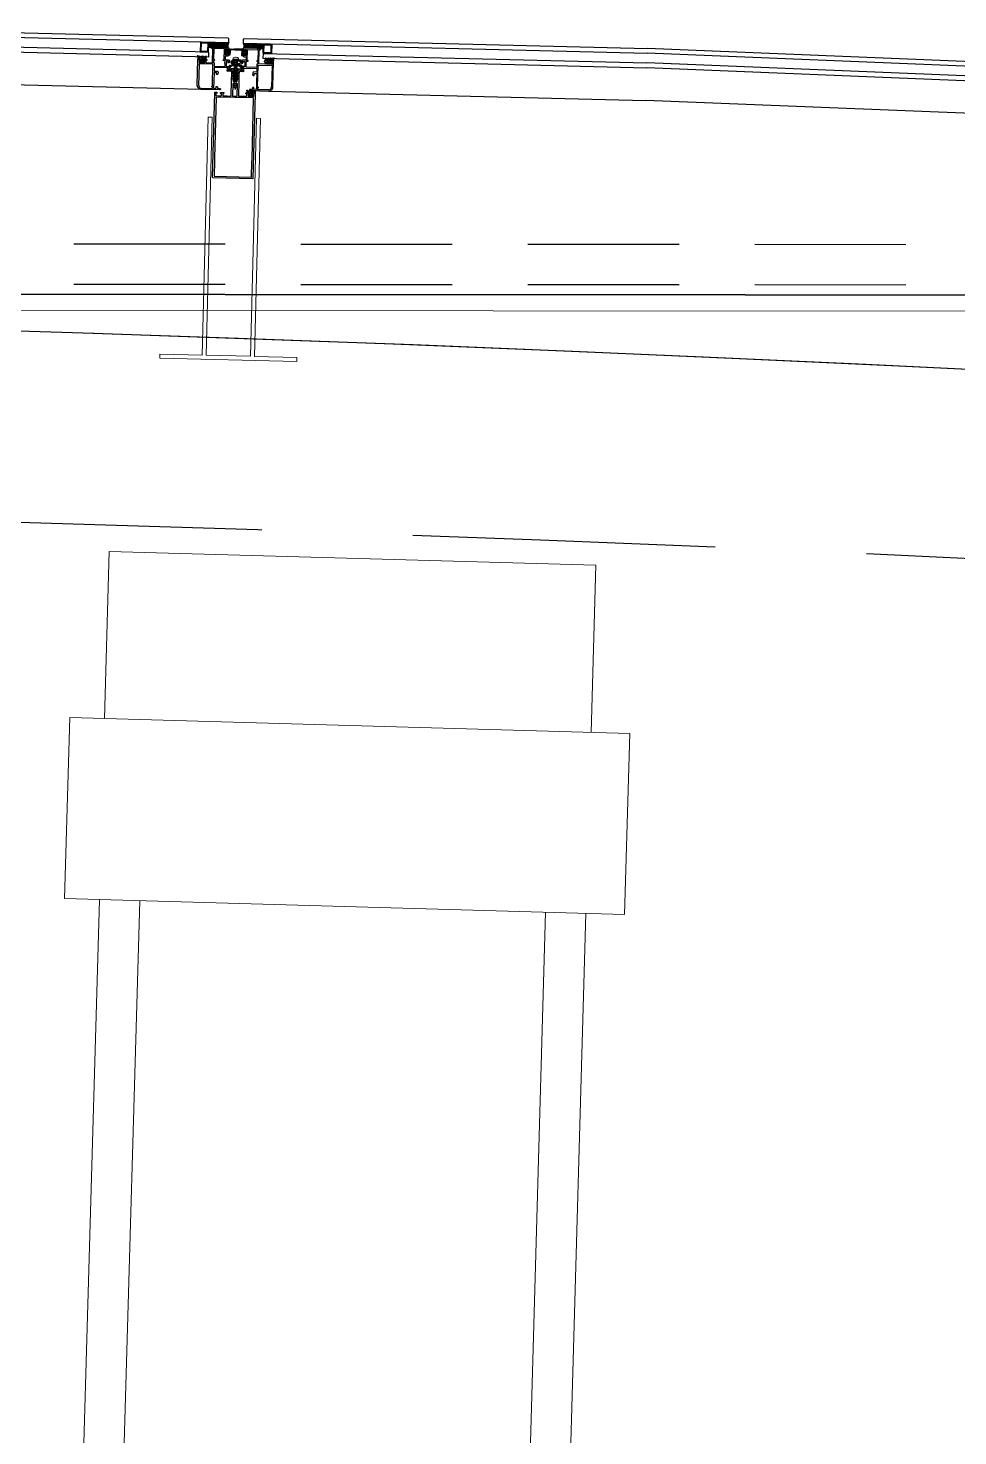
# Model space of a CAD drawing. Header units: millimetres. Extents: x 62878 to 70819, y -67946 to -61850.
# Drawn here: x 66011.8 to 66127.1, y -62025.2 to -61850.8 of the extents above; entities that cross this region are included whole.
import ezdxf

# ---------------------------------------------------------------- set-up
doc = ezdxf.new("R2010")
doc.units = ezdxf.units.MM
doc.linetypes.add('HIDDEN', pattern=[0.375, 0.25, -0.125])
doc.layers.add('alan hesabı1', color=7, linetype='Continuous', plot=False)
for name, color, linetype, lineweight in [('BA DÖŞ.-yeni', 11, 'Continuous', 30), ('Dog_dos_yeni', 63, 'Continuous', 5), ('DOGRAMA', 171, 'Continuous', 0), ('DUV.ALÇ.-yeni', 20, 'Continuous', 25), ('GOR-2', 152, 'Continuous', 20), ('TEFRİŞ-yeni', 53, 'Continuous', 9)]:
    doc.layers.add(name, color=color, linetype=linetype, lineweight=lineweight)
doc.layers.add('DOĞRAMA-yeni', color=40, linetype='Continuous')
pattern_1 = [(223.58853, (66147.19401, -61869.49531), (0.1094541, -0.1149842), [])]
pattern_2 = [(313.58853, (65927.32732, -61864.07786), (-0.1149842, -0.1094541), [])]

# ---------------------------------------------------------------- blocks, each defined once
blk = doc.blocks.new('a2we')
at = {"lineweight": 5, "ltscale": 0.5}
for p, q in [((-197.6, -417.6), (-196.6, -417.2)), ((-194.2, -418.3), (-197.6, -417.6)), ((-195.2, -418.6), (-197.6, -417.6)), ((-196.9, -417.9), (-197.1, -418.3)), ((-197.1, -419.7), (-197.1, -418.4)), ((-196, -415.3), (-196.6, -417.2)), ((-196.6, -417.2), (-194.2, -418.3)), ((-196, -415.3), (-195.5, -417.7)), ((-194.2, -418.3), (-195.2, -418.6)), ((-198.1, -420.1), (-197.1, -419.7)), ((-194.9, -421.4), (-198.1, -420.1)), ((-193.9, -421), (-198.1, -420.1)), ((-198.1, -422.7), (-197.1, -422.3)), ((-194.9, -424), (-198.1, -422.7)), ((-193.9, -423.6), (-198.1, -422.7)), ((-198.1, -425.2), (-197.1, -424.9)), ((-194.9, -426.5), (-198.1, -425.2)), ((-193.9, -426.1), (-198.1, -425.2)), ((-198.1, -427.7), (-197.1, -427.3)), ((-194.9, -429), (-198.1, -427.7)), ((-193.9, -428.6), (-198.1, -427.7)), ((-198.1, -429.9), (-197.1, -429.6)), ((-194.9, -431.2), (-198.1, -429.9)), ((-193.9, -430.9), (-198.1, -429.9)), ((-198.1, -432.2), (-197.1, -431.8)), ((-194.9, -433.5), (-198.1, -432.2)), ((-193.9, -433.1), (-198.1, -432.2)), ((-198.1, -434.4), (-197.1, -434.1)), ((-194.9, -435.7), (-198.1, -434.4)), ((-193.9, -435.4), (-198.1, -434.4)), ((-197.1, -419.7), (-193.9, -421)), ((-197.1, -419.7), (-193.9, -421)), ((-197.1, -422.3), (-197.1, -420.5)), ((-197.1, -422.3), (-193.9, -423.6)), ((-197.1, -422.3), (-193.9, -423.6)), ((-197.1, -424.9), (-197.1, -423.1)), ((-197.1, -424.9), (-193.9, -426.1)), ((-197.1, -424.9), (-193.9, -426.1)), ((-197.1, -427.3), (-197.1, -425.6)), ((-197.1, -427.3), (-193.9, -428.6)), ((-197.1, -427.3), (-193.9, -428.6)), ((-197.1, -429.6), (-197.1, -428)), ((-197.1, -429.6), (-193.9, -430.9)), ((-197.1, -429.6), (-193.9, -430.9)), ((-197.1, -431.8), (-197.1, -430.3)), ((-197.1, -431.8), (-193.9, -433.1)), ((-197.1, -431.8), (-193.9, -433.1)), ((-197.1, -434.1), (-197.1, -432.5)), ((-197.1, -434.1), (-193.9, -435.4)), ((-197.1, -434.1), (-193.9, -435.4)), ((-197.1, -436.4), (-197.1, -434.8)), ((-195.2, -418.6), (-194.9, -419.3)), ((-194.9, -420.6), (-194.9, -419.4)), ((-193.9, -421), (-194.9, -421.4)), ((-194.9, -423.2), (-194.9, -421.4)), ((-193.9, -423.6), (-194.9, -424)), ((-194.9, -425.7), (-194.9, -424)), ((-193.9, -426.1), (-194.9, -426.5)), ((-194.9, -428.2), (-194.9, -426.5)), ((-193.9, -428.6), (-194.9, -429)), ((-194.9, -430.5), (-194.9, -429)), ((-193.9, -430.9), (-194.9, -431.2)), ((-194.9, -432.7), (-194.9, -431.2)), ((-193.9, -433.1), (-194.9, -433.5)), ((-194.9, -435), (-194.9, -433.5)), ((-193.9, -435.4), (-194.9, -435.7)), ((-194.9, -437.3), (-194.9, -435.7)), ((-192.8, -453.3), (-199.2, -453.3)), ((-199.2, -454.6), (-199.2, -453.3)), ((-198.1, -436.7), (-197.1, -436.4)), ((-194.9, -438), (-198.1, -436.7)), ((-193.9, -437.7), (-198.1, -436.7)), ((-198.1, -439), (-197.1, -438.7)), ((-194.9, -440.3), (-198.1, -439)), ((-193.9, -440), (-198.1, -439)), ((-198.1, -441.3), (-197.1, -441)), ((-194.9, -442.6), (-198.1, -441.3)), ((-193.9, -442.3), (-198.1, -441.3)), ((-198.1, -443.6), (-197.1, -443.3)), ((-194.9, -444.9), (-198.1, -443.6)), ((-193.9, -444.6), (-198.1, -443.6)), ((-198.1, -445.9), (-197.1, -445.6)), ((-193.9, -446.9), (-198.1, -445.9)), ((-194.9, -447.2), (-198.1, -445.9)), ((-197.1, -447.9), (-198.1, -448.2)), ((-194.9, -449.5), (-198.1, -448.2)), ((-198.1, -448.2), (-193.9, -449.2)), ((-198.1, -450.5), (-197.1, -450.2)), ((-194.9, -451.8), (-198.1, -450.5)), ((-193.9, -451.5), (-198.1, -450.5)), ((-197.1, -436.4), (-193.9, -437.7)), ((-197.1, -436.4), (-193.9, -437.7)), ((-197.1, -438.7), (-197.1, -437.1)), ((-197.1, -438.7), (-193.9, -440)), ((-197.1, -438.7), (-193.9, -440)), ((-197.1, -441), (-197.1, -439.4)), ((-197.1, -441), (-193.9, -442.3)), ((-197.1, -443.3), (-197.1, -441.7)), ((-197.1, -443.3), (-193.9, -444.6)), ((-197.1, -445.6), (-197.1, -444)), ((-197.1, -445.6), (-193.9, -446.9)), ((-197.1, -445.6), (-193.9, -446.9)), ((-197.1, -447.9), (-197.1, -446.3)), ((-193.9, -449.2), (-197.1, -447.9)), ((-197.1, -450.2), (-197.1, -448.6)), ((-197.1, -450.2), (-193.9, -451.5)), ((-197.1, -453.3), (-197.1, -450.9)), ((-193.9, -437.7), (-194.9, -438)), ((-194.9, -439.6), (-194.9, -438)), ((-193.9, -440), (-194.9, -440.3)), ((-194.9, -441.8), (-194.9, -440.3)), ((-193.9, -442.3), (-194.9, -442.6)), ((-194.9, -444.1), (-194.9, -442.6)), ((-193.9, -444.6), (-194.9, -444.9)), ((-194.9, -446.4), (-194.9, -444.9)), ((-193.9, -446.9), (-194.9, -447.2)), ((-194.9, -448.7), (-194.9, -447.2)), ((-193.9, -449.2), (-194.9, -449.5)), ((-194.9, -451), (-194.9, -449.5)), ((-193.9, -451.5), (-194.9, -451.8)), ((-194.9, -453.3), (-194.9, -451.8)), ((-192.8, -454.6), (-192.8, -453.3))]:
    blk.add_line(p, q, dxfattribs=at)
blk.add_lwpolyline([(-196.5, -455.7), (-196.1, -455.4), (-195.9, -455.4), (-195.6, -455.7)], dxfattribs=at)
for centre, radius, start, end in [((-196.9, -418.4), 0.2, 155.3251, 180), ((-195.1, -419.4), 0.2, 0, 19.1116), ((-195.7, -449.5), 6.19, 234.7573, 262.4905), ((-196.4, -449.5), 6.19, 277.5095, 305.2427)]:
    blk.add_arc(centre, radius, start, end, dxfattribs=at)
blk = doc.blocks.new('1')
at = {"layer": 'TEFRİŞ-yeni'}
for p, q in [((64535.35, 34968.96), (64535.86, 34989.67)), ((64535.86, 34989.67), (64596.17, 34988.19)), ((64595.66, 34967.48), (64596.17, 34988.19)), ((64531.05, 34969.07), (64530.49, 34946.64)), ((64600.46, 34967.36), (64531.05, 34969.07)), ((64599.91, 34944.93), (64600.46, 34967.36)), ((64530.49, 34946.64), (64599.91, 34944.93)), ((64534.8, 34946.53), (64531.93, 34830.12)), ((64536.93, 34830), (64539.8, 34946.41)), ((64587.24, 34828.76), (64590.11, 34945.17)), ((64595.1, 34945.05), (64592.24, 34828.64)), ((64537.05, 34835), (64587.36, 34833.76)), ((64531.93, 34830.12), (64536.93, 34830)), ((64592.24, 34828.64), (64587.24, 34828.76))]:
    blk.add_line(p, q, dxfattribs=at)

msp = doc.modelspace()

# ---------------------------------------------------------------- hatches: boundary and pattern name
at = {"layer": 'DOGRAMA', "lineweight": -2}
h = msp.add_hatch(dxfattribs=at)
h.set_pattern_fill('AR-HBONE', color=256, scale=0.03, angle=689.3419, style=0)
h.set_pattern_definition([(313.58853, (66029.2068, -61888.90235), (-0.00418023, -0.16965414), [0.36, -0.12]), (223.58853, (66029.28954, -61888.98927), (-0.00418023, -0.16965414), [0.36, -0.12])])
h.paths.add_polyline_path([(66034.46, -61853.2), (66034.21, -61853.2), (66034.23, -61852.6), (66035, -61852.62), (66034.99, -61853.22)])
h = msp.add_hatch(dxfattribs=at)
h.set_pattern_fill('ANSI31', color=256, scale=0.04, angle=689.3419, style=0)
h.set_pattern_definition([(223.58853, (66167.48785, -61869.99535), (0.08756327, -0.09198735), [])])
h.paths.add_polyline_path([(66035.26, -61853.19, -0.414214), (66035.29, -61853.22), (66036.59, -61853.25, -0.153231), (66036.71, -61852.66), (66035.28, -61852.62)])
h.paths.add_polyline_path([(66034.99, -61853.22), (66035.24, -61853.22, -0.414214), (66035.26, -61853.19), (66035.28, -61852.62), (66035, -61852.62)])
h = msp.add_hatch(dxfattribs=at)
h.set_pattern_fill('ANSI31', color=256, scale=0.04, angle=689.3419, style=0)
h.set_pattern_definition([(313.58853, (65907.03347, -61863.57782), (-0.09198735, -0.08756327), [])])
h.paths.add_polyline_path([(66039.92, -61853.31, 0.414214), (66039.9, -61853.34), (66038.59, -61853.3, 0.153231), (66038.51, -61852.7), (66039.94, -61852.74)])
h.paths.add_polyline_path([(66040.2, -61853.34), (66039.95, -61853.34, 0.414214), (66039.92, -61853.31), (66039.94, -61852.74), (66040.21, -61852.74)])
h = msp.add_hatch(dxfattribs=at)
h.set_pattern_fill('AR-HBONE', color=256, scale=0.03, angle=689.3419, style=0)
h.set_pattern_definition([(223.58853, (66044.21556, -61889.27217), (-0.00418023, -0.16965414), [0.36, -0.12]), (313.58853, (66044.12865, -61889.3549), (-0.00418023, -0.16965414), [0.36, -0.12])])
h.paths.add_polyline_path([(66040.72, -61853.36), (66040.97, -61853.36), (66040.99, -61852.76), (66040.21, -61852.74), (66040.2, -61853.34)])
h = msp.add_hatch(dxfattribs=at)
h.set_pattern_fill('ANSI31', color=256, scale=0.05, angle=689.3419, style=0)
h.set_pattern_definition(pattern_2)
edge = h.paths.add_edge_path(flags=16)
edge.add_arc((66033.38, -61854.52), 0.4, 257.0516, 280.1255)
edge.add_line((66033.45, -61854.91), (66033.46, -61854.66))
edge.add_line((66033.46, -61854.66), (66033.3, -61854.65))
edge.add_line((66033.3, -61854.65), (66033.29, -61854.91))
edge = h.paths.add_edge_path()
edge.add_arc((66033.38, -61854.52), 0.5, 231.7186, 305.4584)
edge.add_line((66033.67, -61854.92), (66033.67, -61854.82))
edge.add_line((66033.67, -61854.82), (66033.55, -61854.82))
edge.add_line((66033.55, -61854.82), (66033.56, -61854.76))
edge.add_arc((66033.66, -61854.76), 0.1, 88.5885, 178.5885, ccw=False)
edge.add_line((66033.66, -61854.66), (66033.88, -61854.67))
edge.add_line((66033.88, -61854.67), (66033.88, -61854.49))
edge.add_line((66033.88, -61854.49), (66033.84, -61854.49))
edge.add_arc((66033.84, -61854.55), 0.065, 88.5885, 156.9979)
edge.add_arc((66033.75, -61854.51), 0.0327, 143.1583, 336.9979, ccw=False)
edge.add_arc((66033.87, -61854.64), 0.199, 84.2388, 134.5048, ccw=False)
edge.add_arc((66033.89, -61854.39), 0.05, 270.1031, 447.6164)
edge.add_arc((66033.87, -61854.66), 0.323, 87.6479, 126.9742)
edge.add_arc((66033.67, -61854.39), 0.02, 238.5885, 306.9742, ccw=False)
edge.add_line((66033.66, -61854.4), (66033.47, -61854.29))
edge.add_arc((66033.46, -61854.3), 0.015, 58.5885, 218.5885)
edge.add_line((66033.45, -61854.31), (66033.53, -61854.41))
edge.add_arc((66033.51, -61854.42), 0.02, -121.4115, 38.5885, ccw=False)
edge.add_line((66033.5, -61854.44), (66033.25, -61854.28))
edge.add_arc((66033.24, -61854.3), 0.015, 58.5885, 218.5885)
edge.add_line((66033.23, -61854.31), (66033.31, -61854.4))
edge.add_arc((66033.29, -61854.41), 0.02, -121.4115, 38.5885, ccw=False)
edge.add_line((66033.28, -61854.43), (66033.03, -61854.28))
edge.add_arc((66033.02, -61854.29), 0.015, 58.5885, 218.5885)
edge.add_line((66033.01, -61854.3), (66033.09, -61854.4))
edge.add_arc((66033.07, -61854.41), 0.02, -121.4115, 38.5885, ccw=False)
edge.add_line((66033.06, -61854.43), (66032.81, -61854.27))
edge.add_arc((66032.8, -61854.29), 0.015, 58.5885, 218.5885)
edge.add_line((66032.79, -61854.3), (66032.86, -61854.39))
edge.add_arc((66032.78, -61854.45), 0.1, -1.4115, 38.5885, ccw=False)
edge.add_line((66032.88, -61854.45), (66032.88, -61854.64))
edge.add_line((66032.88, -61854.64), (66033.1, -61854.65))
edge.add_arc((66033.1, -61854.75), 0.1, -1.4115, 88.5885, ccw=False)
edge.add_line((66033.2, -61854.75), (66033.19, -61854.81))
edge.add_line((66033.19, -61854.81), (66033.07, -61854.81))
edge.add_line((66033.07, -61854.81), (66033.07, -61854.91))
h = msp.add_hatch(dxfattribs=at)
h.set_pattern_fill('ANSI31', color=256, scale=0.05, angle=689.3419, style=0)
h.set_pattern_definition(pattern_2)
edge = h.paths.add_edge_path(flags=16)
edge.add_arc((66037.11, -61853.8), 0.668, 171.7129, 185.4642, ccw=False)
edge.add_line((66036.45, -61853.71), (66036.73, -61853.71))
edge.add_line((66036.73, -61853.71), (66036.73, -61853.87))
edge.add_line((66036.73, -61853.87), (66036.44, -61853.87))
edge = h.paths.add_edge_path()
edge.add_line((66036.8, -61854.19), (66036.69, -61854.19))
edge.add_line((66036.69, -61854.19), (66036.7, -61853.95))
edge.add_line((66036.7, -61853.95), (66036.51, -61853.95))
edge.add_line((66036.51, -61853.95), (66036.5, -61854.07))
edge.add_line((66036.5, -61854.07), (66036.4, -61854.07))
edge.add_arc((66036.75, -61853.79), 0.442, 139.2809, 217.8962, ccw=False)
edge.add_line((66036.42, -61853.51), (66036.52, -61853.51))
edge.add_line((66036.52, -61853.51), (66036.51, -61853.63))
edge.add_line((66036.51, -61853.63), (66036.7, -61853.63))
edge.add_line((66036.7, -61853.63), (66036.71, -61853.39))
edge.add_line((66036.71, -61853.39), (66037.71, -61853.41))
edge.add_arc((66037.71, -61853.46), 0.05, -84.7016, 88.5885, ccw=False)
edge.add_line((66037.71, -61853.51), (66036.96, -61853.54))
edge.add_arc((66036.96, -61853.64), 0.1, 92.1633, 178.5885)
edge.add_line((66036.86, -61853.64), (66036.85, -61854.15))
edge.add_arc((66036.8, -61854.15), 0.05, 268.5885, 358.5885, ccw=False)
h = msp.add_hatch(dxfattribs=at)
h.set_pattern_fill('ANSI31', color=256, scale=0.05, angle=689.3419, style=0)
h.set_pattern_definition(pattern_1)
edge = h.paths.add_edge_path(flags=16)
edge.add_arc((66038.05, -61853.83), 0.668, 351.7129, 365.4642)
edge.add_line((66038.72, -61853.76), (66038.43, -61853.76))
edge.add_line((66038.43, -61853.76), (66038.43, -61853.91))
edge.add_line((66038.43, -61853.91), (66038.71, -61853.92))
edge = h.paths.add_edge_path()
edge.add_line((66038.34, -61854.23), (66038.45, -61854.24))
edge.add_line((66038.45, -61854.24), (66038.46, -61854))
edge.add_line((66038.46, -61854), (66038.65, -61854))
edge.add_line((66038.65, -61854), (66038.64, -61854.12))
edge.add_line((66038.64, -61854.12), (66038.74, -61854.12))
edge.add_arc((66038.41, -61853.83), 0.442, 319.2809, 397.8962)
edge.add_line((66038.76, -61853.56), (66038.66, -61853.56))
edge.add_line((66038.66, -61853.56), (66038.65, -61853.68))
edge.add_line((66038.65, -61853.68), (66038.46, -61853.68))
edge.add_line((66038.46, -61853.68), (66038.47, -61853.44))
edge.add_line((66038.47, -61853.44), (66037.47, -61853.4))
edge.add_arc((66037.47, -61853.45), 0.05, 88.5885, 261.8787)
edge.add_line((66037.46, -61853.5), (66038.21, -61853.57))
edge.add_arc((66038.2, -61853.67), 0.1, -1.4115, 85.0138, ccw=False)
edge.add_line((66038.3, -61853.68), (66038.29, -61854.18))
edge.add_arc((66038.34, -61854.18), 0.05, 178.5885, 268.5885)
h = msp.add_hatch(dxfattribs=at)
h.set_pattern_fill('ANSI31', color=256, scale=0.05, angle=689.3419, style=0)
h.set_pattern_definition(pattern_1)
edge = h.paths.add_edge_path(flags=16)
edge.add_arc((66041.74, -61854.72), 0.4, 257.0516, 280.1255, ccw=False)
edge.add_line((66041.65, -61855.11), (66041.66, -61854.86))
edge.add_line((66041.66, -61854.86), (66041.82, -61854.86))
edge.add_line((66041.82, -61854.86), (66041.81, -61855.12))
edge = h.paths.add_edge_path()
edge.add_arc((66041.74, -61854.72), 0.5, 231.7186, 305.4584, ccw=False)
edge.add_line((66041.43, -61855.11), (66041.43, -61855.01))
edge.add_line((66041.43, -61855.01), (66041.55, -61855.02))
edge.add_line((66041.55, -61855.02), (66041.55, -61854.96))
edge.add_arc((66041.45, -61854.95), 0.1, 358.5885, 448.5885)
edge.add_line((66041.46, -61854.85), (66041.24, -61854.85))
edge.add_line((66041.24, -61854.85), (66041.24, -61854.67))
edge.add_line((66041.24, -61854.67), (66041.28, -61854.67))
edge.add_arc((66041.28, -61854.74), 0.065, 20.1792, 88.5885, ccw=False)
edge.add_arc((66041.37, -61854.7), 0.0327, 200.1792, 394.0188)
edge.add_arc((66041.25, -61854.82), 0.199, 42.6723, 92.9382)
edge.add_arc((66041.24, -61854.57), 0.05, 89.5607, 267.0739, ccw=False)
edge.add_arc((66041.24, -61854.84), 0.323, 50.2029, 89.5292, ccw=False)
edge.add_arc((66041.46, -61854.58), 0.02, 230.2029, 298.5885)
edge.add_line((66041.47, -61854.6), (66041.66, -61854.49))
edge.add_arc((66041.67, -61854.5), 0.015, -41.4115, 118.5885, ccw=False)
edge.add_line((66041.68, -61854.51), (66041.6, -61854.61))
edge.add_arc((66041.62, -61854.62), 0.02, 138.5885, 298.5885)
edge.add_line((66041.62, -61854.64), (66041.88, -61854.5))
edge.add_arc((66041.89, -61854.51), 0.015, -41.4115, 118.5885, ccw=False)
edge.add_line((66041.9, -61854.52), (66041.82, -61854.61))
edge.add_arc((66041.84, -61854.63), 0.02, 138.5885, 298.5885)
edge.add_line((66041.84, -61854.64), (66042.1, -61854.5))
edge.add_arc((66042.11, -61854.52), 0.015, -41.4115, 118.5885, ccw=False)
edge.add_line((66042.12, -61854.53), (66042.04, -61854.62))
edge.add_arc((66042.05, -61854.63), 0.02, 138.5885, 298.5885)
edge.add_line((66042.06, -61854.65), (66042.32, -61854.51))
edge.add_arc((66042.33, -61854.52), 0.015, -41.4115, 118.5885, ccw=False)
edge.add_line((66042.34, -61854.53), (66042.27, -61854.62))
edge.add_arc((66042.34, -61854.68), 0.1, 138.5885, 178.5885)
edge.add_line((66042.24, -61854.68), (66042.24, -61854.87))
edge.add_line((66042.24, -61854.87), (66042.02, -61854.87))
edge.add_arc((66042.01, -61854.97), 0.1, 88.5885, 178.5885)
edge.add_line((66041.91, -61854.97), (66041.91, -61855.03))
edge.add_line((66041.91, -61855.03), (66042.03, -61855.03))
edge.add_line((66042.03, -61855.03), (66042.03, -61855.13))
h = msp.add_hatch(dxfattribs=at)
h.set_pattern_fill('ANSI31', color=256, scale=0.05, angle=689.3419, style=0)
h.set_pattern_definition(pattern_1)
edge = h.paths.add_edge_path(flags=16)
edge.add_arc((66037.53, -61857.07), 0.05, 268.5885, 358.5885, ccw=False)
edge.add_line((66037.53, -61857.12), (66037.47, -61857.12))
edge.add_arc((66037.47, -61857.07), 0.05, 178.5885, 268.5885, ccw=False)
edge.add_line((66037.42, -61857.07), (66037.43, -61856.84))
edge.add_line((66037.43, -61856.84), (66037.59, -61856.85))
edge.add_line((66037.59, -61856.85), (66037.58, -61857.07))
h.paths.add_polyline_path([(66037.59, -61856.7), (66037.43, -61856.69), (66037.44, -61856.42), (66037.6, -61856.42)], flags=16)
edge = h.paths.add_edge_path()
edge.add_arc((66037.41, -61857.05), 0.2, 178.5885, 249.1548, ccw=False)
edge.add_line((66037.21, -61857.05), (66037.21, -61856.99))
edge.add_line((66037.21, -61856.99), (66037.27, -61856.99))
edge.add_line((66037.27, -61856.99), (66037.28, -61856.86))
edge.add_line((66037.28, -61856.86), (66037.25, -61856.83))
edge.add_arc((66037.32, -61856.76), 0.1, 178.5885, 223.5885, ccw=False)
edge.add_line((66037.22, -61856.76), (66037.22, -61856.63))
edge.add_line((66037.22, -61856.63), (66037.28, -61856.63))
edge.add_line((66037.28, -61856.63), (66037.28, -61856.5))
edge.add_line((66037.28, -61856.5), (66037.18, -61856.39))
edge.add_line((66037.18, -61856.39), (66037.07, -61856.39))
edge.add_line((66037.07, -61856.39), (66037.07, -61856.14))
edge.add_line((66037.07, -61856.14), (66037.02, -61856.19))
edge.add_line((66037.02, -61856.19), (66036.52, -61856.17))
edge.add_line((66036.52, -61856.17), (66036.53, -61855.85))
edge.add_arc((66036.83, -61855.85), 0.3, 118.5885, 178.5885, ccw=False)
edge.add_line((66036.69, -61855.59), (66037.12, -61855.36))
edge.add_arc((66037.13, -61855.38), 0.03, 28.5885, 118.5885, ccw=False)
edge.add_line((66037.16, -61855.37), (66037.19, -61855.42))
edge.add_arc((66037.16, -61855.43), 0.03, -61.4115, 28.5885, ccw=False)
edge.add_line((66037.18, -61855.46), (66036.83, -61855.65))
edge.add_arc((66036.93, -61855.82), 0.2, 118.5885, 180.5081)
edge.add_arc((66036.83, -61855.83), 0.1, 175.8737, 328.5885)
edge.add_arc((66037, -61855.94), 0.1, 88.5885, 148.5885, ccw=False)
edge.add_line((66037, -61855.84), (66037.33, -61855.84))
edge.add_arc((66037.33, -61855.79), 0.05, 268.5885, 358.5885)
edge.add_line((66037.38, -61855.79), (66037.38, -61855.74))
edge.add_arc((66037.43, -61855.75), 0.05, 88.5885, 178.5885, ccw=False)
edge.add_line((66037.43, -61855.7), (66037.63, -61855.7))
edge.add_arc((66037.63, -61855.75), 0.05, -1.4115, 88.5885, ccw=False)
edge.add_line((66037.68, -61855.75), (66037.68, -61855.8))
edge.add_arc((66037.73, -61855.8), 0.05, 178.5885, 268.5885)
edge.add_line((66037.73, -61855.85), (66038.06, -61855.86))
edge.add_arc((66038.05, -61855.96), 0.1, 28.5885, 88.5885, ccw=False)
edge.add_arc((66038.23, -61855.87), 0.1, 208.5885, 361.3034)
edge.add_arc((66038.13, -61855.85), 0.2, 356.6689, 418.5885)
edge.add_line((66038.23, -61855.68), (66037.9, -61855.48))
edge.add_arc((66037.92, -61855.45), 0.03, 148.5885, 238.5885, ccw=False)
edge.add_line((66037.89, -61855.44), (66037.93, -61855.39))
edge.add_arc((66037.95, -61855.4), 0.03, 58.5885, 148.5885, ccw=False)
edge.add_line((66037.97, -61855.38), (66038.39, -61855.63))
edge.add_arc((66038.23, -61855.89), 0.3, -1.4115, 58.5885, ccw=False)
edge.add_line((66038.53, -61855.9), (66038.52, -61856.22))
edge.add_line((66038.52, -61856.22), (66038.02, -61856.21))
edge.add_line((66038.02, -61856.21), (66037.97, -61856.16))
edge.add_line((66037.97, -61856.16), (66037.97, -61856.41))
edge.add_line((66037.97, -61856.41), (66037.86, -61856.41))
edge.add_line((66037.86, -61856.41), (66037.74, -61856.52))
edge.add_line((66037.74, -61856.52), (66037.74, -61856.64))
edge.add_line((66037.74, -61856.64), (66037.8, -61856.65))
edge.add_line((66037.8, -61856.65), (66037.8, -61856.78))
edge.add_arc((66037.7, -61856.77), 0.1, 313.5885, 358.5885, ccw=False)
edge.add_line((66037.77, -61856.85), (66037.73, -61856.88))
edge.add_line((66037.73, -61856.88), (66037.73, -61857))
edge.add_line((66037.73, -61857), (66037.79, -61857.01))
edge.add_line((66037.79, -61857.01), (66037.79, -61857.06))
edge.add_arc((66037.59, -61857.06), 0.2, 288.0223, 358.5885, ccw=False)
edge.add_arc((66037.51, -61856.8), 0.471, 249.1548, 288.0223, ccw=False)
h = msp.add_hatch(dxfattribs=at)
h.set_pattern_fill('ANSI31', color=256, scale=0.05, angle=689.3419, style=0)
h.set_pattern_definition(pattern_1)
edge = h.paths.add_edge_path()
edge.add_arc((66040.06, -61858.7), 0.1, 138.5885, 178.5885)
edge.add_line((66039.96, -61858.7), (66039.96, -61858.87))
edge.add_line((66039.96, -61858.87), (66039.74, -61858.87))
edge.add_arc((66039.73, -61858.97), 0.1, 88.5885, 178.5885)
edge.add_line((66039.63, -61858.97), (66039.63, -61859.03))
edge.add_line((66039.63, -61859.03), (66039.75, -61859.03))
edge.add_line((66039.75, -61859.03), (66039.75, -61859.13))
edge.add_arc((66039.46, -61858.72), 0.5, 231.7186, 305.4584, ccw=False)
edge.add_line((66039.15, -61859.11), (66039.15, -61859.01))
edge.add_line((66039.15, -61859.01), (66039.27, -61859.02))
edge.add_line((66039.27, -61859.02), (66039.27, -61858.96))
edge.add_arc((66039.17, -61858.95), 0.1, 358.5885, 448.5885)
edge.add_line((66039.18, -61858.85), (66038.96, -61858.85))
edge.add_line((66038.96, -61858.85), (66038.96, -61858.69))
edge.add_line((66038.96, -61858.69), (66039, -61858.69))
edge.add_arc((66039, -61858.75), 0.065, 20.1792, 88.5885, ccw=False)
edge.add_arc((66039.09, -61858.72), 0.0327, 200.1792, 394.0188)
edge.add_arc((66038.91, -61858.84), 0.242, 33.3911, 78.8978)
edge.add_arc((66038.96, -61858.55), 0.05, 89.5607, 267.0739, ccw=False)
edge.add_arc((66038.89, -61858.86), 0.372, 42.0885, 78.74, ccw=False)
edge.add_arc((66039.18, -61858.6), 0.02, 230.2029, 298.5885)
edge.add_line((66039.19, -61858.62), (66039.38, -61858.51))
edge.add_arc((66039.39, -61858.52), 0.015, -41.4115, 118.5885, ccw=False)
edge.add_line((66039.4, -61858.53), (66039.32, -61858.63))
edge.add_arc((66039.34, -61858.64), 0.02, 138.5885, 298.5885)
edge.add_line((66039.34, -61858.66), (66039.6, -61858.52))
edge.add_arc((66039.61, -61858.53), 0.015, -41.4115, 118.5885, ccw=False)
edge.add_line((66039.62, -61858.54), (66039.54, -61858.63))
edge.add_arc((66039.56, -61858.64), 0.02, 138.5885, 298.5885)
edge.add_line((66039.56, -61858.66), (66039.82, -61858.52))
edge.add_arc((66039.83, -61858.53), 0.015, -41.4115, 118.5885, ccw=False)
edge.add_line((66039.84, -61858.54), (66039.76, -61858.64))
edge.add_arc((66039.78, -61858.65), 0.02, 138.5885, 298.5885)
edge.add_line((66039.78, -61858.67), (66040.04, -61858.53))
edge.add_arc((66040.05, -61858.54), 0.015, -41.4115, 118.5885, ccw=False)
edge.add_line((66040.06, -61858.55), (66039.99, -61858.64))
edge = h.paths.add_edge_path(flags=16)
edge.add_line((66039.37, -61859.09), (66039.38, -61858.89))
edge.add_arc((66039.41, -61858.89), 0.03, 88.5885, 178.5885, ccw=False)
edge.add_line((66039.41, -61858.86), (66039.51, -61858.86))
edge.add_arc((66039.51, -61858.89), 0.03, -1.4115, 88.5885, ccw=False)
edge.add_line((66039.54, -61858.89), (66039.53, -61859.09))
edge.add_arc((66039.5, -61859.09), 0.03, 276.355, 358.5885, ccw=False)
edge.add_arc((66039.46, -61858.72), 0.4, 260.8221, 276.355, ccw=False)
edge.add_arc((66039.4, -61859.09), 0.03, 178.5885, 260.8221, ccw=False)

# ---------------------------------------------------------------- linework, layer by layer
msp.add_lwpolyline([(68896.02, -63031.44), (69030.26, -63071.18), (69185.28, -62547.65), (68893, -62461.11, 1.044368), (68063.2, -62298.73, 0.204375), (63106.96, -62494.78, 0.353953), (62932.94, -62997.83), (63753.18, -65779.6), (64154.95, -67142.15), (65336.72, -66792.62), (65336.7, -66829.11), (65270.54, -66829.07, 0.626789), (65270.2, -67369.07), (65531.84, -67369.23, 0.926242), (66130.09, -67369.61), (66391.73, -67369.77, 0.626743), (66392.07, -66829.77), (66326.15, -66829.73), (66326.17, -66793.24), (67506.16, -67144.13), (68467.02, -63899.09), (68625.2, -63946.04), (68896.02, -63031.42)], format="xyb")
at = {"layer": 'alan hesabı1', "linetype": 'ByBlock'}
msp.add_lwpolyline([(66647.46, -62885.83), (66649.14, -62873.44), (66669.49, -62775), (66685.66, -62696.65), (66805.8, -62114.63), (66821.97, -62036.28), (66836.77, -61964.56), (66351.93, -61892.57), (66333.84, -62022.5), (66229.59, -62014.51), (66229.67, -61883.93), (65842.74, -61883.7), (65842.15, -62828.49), (66227.13, -62828.73), (66275.87, -62835.35), (66434.42, -62856.89)], close=True, dxfattribs=at)
at = {"layer": 'alan hesabı1'}
msp.add_lwpolyline([(66851.63, -61966.77), (67136.27, -62009.03), (67118.51, -62128.61), (67161.25, -62137.43), (67098.03, -62443.7), (67058.57, -62435.56), (67034.32, -62553.08), (67073.77, -62561.23), (66999.57, -62921.05), (66649.14, -62873.44), (66647.46, -62885.83), (66434.42, -62856.89), (66275.87, -62835.35), (66227.13, -62828.73), (65842.15, -62828.49), (65842.74, -61883.7), (66229.67, -61883.93), (66229.59, -62014.51), (66333.84, -62022.5), (66351.93, -61892.57), (66836.77, -61964.56)], close=True, dxfattribs=at)
at = {"layer": 'BA DÖŞ.-yeni', "linetype": 'HIDDEN', "ltscale": 150}
msp.add_arc((65815.04, -68607.15), 6697.94, 70.74616, 109.296847, dxfattribs=at)
at = {"layer": 'Dog_dos_yeni'}
msp.add_lwpolyline([(66045.14, -61892.12), (66028.14, -61891.7), (66028.16, -61891.2), (66033.4, -61891.33), (66034.13, -61861.84), (66034.63, -61861.85), (66033.9, -61891.34), (66039.4, -61891.48), (66040.13, -61861.98), (66040.63, -61862), (66039.9, -61891.49), (66045.15, -61891.62), (66045.14, -61892.12)], close=True, dxfattribs=at)
msp.add_lwpolyline([(66045.14, -61892.12), (66028.14, -61891.7), (66028.16, -61891.2), (66033.4, -61891.33), (66034.13, -61861.84), (66034.63, -61861.85), (66033.9, -61891.34), (66039.4, -61891.48), (66040.13, -61861.98), (66040.63, -61862), (66039.9, -61891.49), (66045.15, -61891.62), (66045.14, -61892.12)], close=True, dxfattribs=at)
at = {"layer": 'DOGRAMA', "lineweight": -2}
for p, q in [((66036.62, -61852.05), (65986.65, -61850.82)), ((66034.2, -61853.8), (65986.62, -61852.62)), ((66036.71, -61852.66), (65986.64, -61851.42)), ((66034.23, -61852.6), (66034.21, -61853.2)), ((66034.99, -61853.22), (66035, -61852.62)), ((66034.99, -61853.22), (66035, -61852.62)), ((66036.72, -61852.16), (66036.62, -61852.05)), ((66036.71, -61852.66), (66036.72, -61852.16)), ((66038.51, -61852.7), (66038.52, -61852.2)), ((66038.51, -61852.7), (66088.57, -61853.94)), ((66038.52, -61852.2), (66038.62, -61852.1)), ((66038.62, -61852.1), (66088.59, -61853.34)), ((66040.2, -61853.34), (66040.21, -61852.74)), ((66040.2, -61853.34), (66040.21, -61852.74)), ((66040.99, -61852.76), (66040.97, -61853.36)), ((66034.18, -61854.4), (65986.61, -61853.22)), ((66034.2, -61853.8), (66034.18, -61854.4)), ((66034.99, -61853.22), (66034.21, -61853.2)), ((66040.2, -61853.34), (66040.97, -61853.36)), ((66040.96, -61853.96), (66040.94, -61854.56)), ((66040.94, -61854.56), (66088.51, -61855.73)), ((66040.96, -61853.96), (66088.53, -61855.13)), ((66138.62, -61855.97), (66088.57, -61853.94)), ((66138.54, -61855.37), (66088.59, -61853.34)), ((66136.07, -61857.67), (66088.51, -61855.73)), ((66136.09, -61857.07), (66088.53, -61855.13)), ((66033.29, -61858.41), (65986.54, -61857.26)), ((66041.64, -61858.62), (66088.38, -61859.77)), ((66135.1, -61861.67), (66088.38, -61859.77))]:
    msp.add_line(p, q, dxfattribs=at)
for points in [[(66034.23, -61852.62), (66033.18, -61852.59), (66033.15, -61853.75), (66034.2, -61853.78)], [(66034.13, -61852.71), (66033.28, -61852.69), (66033.25, -61853.65), (66034.1, -61853.67)], [(66040.99, -61852.78), (66042.04, -61852.81), (66042.01, -61853.97), (66040.96, -61853.94)], [(66041.08, -61852.89), (66041.93, -61852.91), (66041.91, -61853.87), (66041.06, -61853.84)], [(66037.59, -61856.7), (66037.43, -61856.69), (66037.44, -61856.42), (66037.6, -61856.42)], [(66037.43, -61856.69), (66037.59, -61856.7), (66037.6, -61856.42), (66037.44, -61856.42)]]:
    msp.add_lwpolyline(points, close=True, dxfattribs=at)
for points in [[(66033.07, -61854.91, 0.333333), (66033.67, -61854.92), (66033.67, -61854.82), (66033.55, -61854.82), (66033.56, -61854.76, -0.414214), (66033.66, -61854.66), (66033.88, -61854.67), (66033.88, -61854.49), (66033.84, -61854.49, 0.307685), (66033.78, -61854.53, -1.128702), (66033.73, -61854.49, -0.222912), (66033.89, -61854.44, 0.978531), (66033.89, -61854.34, 0.173298), (66033.68, -61854.4, -0.307572), (66033.66, -61854.4), (66033.47, -61854.29, 0.8391), (66033.45, -61854.31), (66033.53, -61854.41, -0.8391), (66033.5, -61854.44), (66033.25, -61854.28, 0.8391), (66033.23, -61854.31), (66033.31, -61854.4, -0.8391), (66033.28, -61854.43), (66033.03, -61854.28, 0.8391), (66033.01, -61854.3), (66033.09, -61854.4, -0.8391), (66033.06, -61854.43), (66032.81, -61854.27, 0.8391), (66032.79, -61854.3), (66032.86, -61854.39, -0.176327), (66032.88, -61854.45), (66032.88, -61854.64), (66033.1, -61854.65, -0.414214), (66033.2, -61854.75), (66033.19, -61854.81), (66033.07, -61854.81)], [(66033.29, -61854.91, 0.101021), (66033.45, -61854.91), (66033.46, -61854.66), (66033.3, -61854.65)], [(66033.29, -61854.91, 0.101021), (66033.45, -61854.91), (66033.46, -61854.66), (66033.3, -61854.65)], [(66036.8, -61854.19), (66036.69, -61854.19), (66036.7, -61853.95), (66036.51, -61853.95), (66036.5, -61854.07), (66036.4, -61854.07, -0.357143), (66036.42, -61853.51), (66036.52, -61853.51), (66036.51, -61853.63), (66036.7, -61853.63), (66036.71, -61853.39), (66037.71, -61853.41, -0.943095), (66037.71, -61853.51), (66036.96, -61853.54, 0.396056), (66036.86, -61853.64), (66036.85, -61854.15, -0.414214)], [(66036.44, -61853.87, -0.060074), (66036.45, -61853.71), (66036.73, -61853.71), (66036.73, -61853.87)], [(66038.34, -61854.23), (66038.45, -61854.24), (66038.46, -61854), (66038.65, -61854), (66038.64, -61854.12), (66038.74, -61854.12, 0.357143), (66038.76, -61853.56), (66038.66, -61853.56), (66038.65, -61853.68), (66038.46, -61853.68), (66038.47, -61853.44), (66037.47, -61853.4, 0.943095), (66037.46, -61853.5), (66038.21, -61853.57, -0.396056), (66038.3, -61853.68), (66038.29, -61854.18, 0.414214)], [(66038.71, -61853.92, 0.060074), (66038.72, -61853.76), (66038.43, -61853.76), (66038.43, -61853.91)], [(66042.03, -61855.13, -0.333333), (66041.43, -61855.11), (66041.43, -61855.01), (66041.55, -61855.02), (66041.55, -61854.96, 0.414214), (66041.46, -61854.85), (66041.24, -61854.85), (66041.24, -61854.67), (66041.28, -61854.67, -0.307685), (66041.34, -61854.71, 1.128702), (66041.4, -61854.68, 0.222912), (66041.24, -61854.62, -0.978531), (66041.24, -61854.52, -0.173298), (66041.45, -61854.59, 0.307572), (66041.47, -61854.6), (66041.66, -61854.49, -0.8391), (66041.68, -61854.51), (66041.6, -61854.61, 0.8391), (66041.62, -61854.64), (66041.88, -61854.5, -0.8391), (66041.9, -61854.52), (66041.82, -61854.61, 0.8391), (66041.84, -61854.64), (66042.1, -61854.5, -0.8391), (66042.12, -61854.53), (66042.04, -61854.62, 0.8391), (66042.06, -61854.65), (66042.32, -61854.51, -0.8391), (66042.34, -61854.53), (66042.27, -61854.62, 0.176327), (66042.24, -61854.68), (66042.24, -61854.87), (66042.02, -61854.87, 0.414214), (66041.91, -61854.97), (66041.91, -61855.03), (66042.03, -61855.03)], [(66037.34, -61857.24, -0.318017), (66037.21, -61857.05), (66037.21, -61856.99), (66037.27, -61856.99), (66037.28, -61856.86), (66037.25, -61856.83, -0.198912), (66037.22, -61856.76), (66037.22, -61856.63), (66037.28, -61856.63), (66037.28, -61856.5), (66037.18, -61856.39), (66037.07, -61856.39), (66037.07, -61856.14), (66037.02, -61856.19), (66036.52, -61856.17), (66036.53, -61855.85, -0.267949), (66036.69, -61855.59), (66037.12, -61855.36, -0.414214), (66037.16, -61855.37), (66037.19, -61855.42, -0.414214), (66037.18, -61855.46), (66036.83, -61855.65, 0.276947), (66036.73, -61855.82, 0.786321), (66036.92, -61855.88, -0.267949), (66037, -61855.84), (66037.33, -61855.84, 0.414214), (66037.38, -61855.79), (66037.38, -61855.74, -0.414214), (66037.43, -61855.7), (66037.63, -61855.7, -0.414214), (66037.68, -61855.75), (66037.68, -61855.8, 0.414214), (66037.73, -61855.85), (66038.06, -61855.86, -0.267949), (66038.14, -61855.91, 0.786321), (66038.33, -61855.86, 0.276947), (66038.23, -61855.68), (66037.9, -61855.48, -0.414214), (66037.89, -61855.44), (66037.93, -61855.39, -0.414214), (66037.97, -61855.38), (66038.39, -61855.63, -0.267949), (66038.53, -61855.9), (66038.52, -61856.22), (66038.02, -61856.21), (66037.97, -61856.16), (66037.97, -61856.41), (66037.86, -61856.41), (66037.74, -61856.52), (66037.74, -61856.64), (66037.8, -61856.65), (66037.8, -61856.78, -0.198912), (66037.77, -61856.85), (66037.73, -61856.88), (66037.73, -61857), (66037.79, -61857.01), (66037.79, -61857.06, -0.318017), (66037.65, -61857.25, -0.171237)], [(66041.81, -61855.12, -0.101021), (66041.65, -61855.11), (66041.66, -61854.86), (66041.82, -61854.86)], [(66041.81, -61855.12, -0.101021), (66041.65, -61855.11), (66041.66, -61854.86), (66041.82, -61854.86)], [(66037.58, -61857.07, -0.414214), (66037.53, -61857.12), (66037.47, -61857.12, -0.414214), (66037.42, -61857.07), (66037.43, -61856.84), (66037.59, -61856.85)], [(66039.99, -61858.64, 0.176327), (66039.96, -61858.7), (66039.96, -61858.87), (66039.74, -61858.87, 0.414214), (66039.63, -61858.97), (66039.63, -61859.03), (66039.75, -61859.03), (66039.75, -61859.13, -0.333333), (66039.15, -61859.11), (66039.15, -61859.01), (66039.27, -61859.02), (66039.27, -61858.96, 0.414214), (66039.18, -61858.85), (66038.96, -61858.85), (66038.96, -61858.69), (66039, -61858.69, -0.307685), (66039.06, -61858.73, 1.128702), (66039.12, -61858.7, 0.201212), (66038.96, -61858.6, -0.978531), (66038.96, -61858.5, -0.1613), (66039.17, -61858.61, 0.307572), (66039.19, -61858.62), (66039.38, -61858.51, -0.8391), (66039.4, -61858.53), (66039.32, -61858.63, 0.8391), (66039.34, -61858.66), (66039.6, -61858.52, -0.8391), (66039.62, -61858.54), (66039.54, -61858.63, 0.8391), (66039.56, -61858.66), (66039.82, -61858.52, -0.8391), (66039.84, -61858.54), (66039.76, -61858.64, 0.8391), (66039.78, -61858.67), (66040.04, -61858.53, -0.8391), (66040.06, -61858.55)], [(66039.37, -61859.09), (66039.38, -61858.89, -0.414214), (66039.41, -61858.86), (66039.51, -61858.86, -0.414214), (66039.54, -61858.89), (66039.53, -61859.09, -0.375047), (66039.5, -61859.12, -0.067879), (66039.4, -61859.12, -0.375047)]]:
    msp.add_lwpolyline(points, format="xyb", close=True, dxfattribs=at)
at = {"layer": 'DOGRAMA', "lineweight": -2, "ltscale": 0.5}
for points in [[(66033.15, -61854.79), (66033.01, -61854.79), (66033.01, -61855.04, 0.414214), (66033.06, -61855.09), (66033.68, -61855.1, 0.414214), (66033.73, -61855.05), (66033.73, -61854.8), (66033.6, -61854.8, -0.668097), (66033.58, -61854.75), (66033.64, -61854.7, -0.198962), (66033.68, -61854.68), (66033.93, -61854.69, -0.372839), (66034.03, -61854.78, -0.45685), (66033.99, -61854.81), (66033.87, -61854.81), (66033.87, -61855.05, 0.414214), (66033.92, -61855.1), (66034.64, -61855.12, 0.414214), (66034.67, -61855.09), (66034.71, -61853.39, 0.414214), (66034.68, -61853.36), (66034.59, -61853.36, -0.414214), (66034.56, -61853.32), (66034.56, -61853.23, -0.414214), (66034.59, -61853.21), (66036.66, -61853.26, -0.414214), (66036.69, -61853.29), (66036.69, -61853.52, -0.198962), (66036.67, -61853.55), (66036.59, -61853.6, -0.668048), (66036.54, -61853.58), (66036.54, -61853.4), (66036.34, -61853.4, 0.414214), (66036.29, -61853.45), (66036.27, -61854.12, 0.414214), (66036.32, -61854.17), (66036.52, -61854.17), (66036.53, -61854, -0.668048), (66036.58, -61853.98), (66036.66, -61854.03, -0.19911), (66036.67, -61854.07), (66036.67, -61854.18, -0.414214), (66036.53, -61854.31), (66036.32, -61854.31, 0.414214), (66036.27, -61854.36), (66036.26, -61854.67, 0.414214), (66036.31, -61854.72), (66036.66, -61854.73, -0.414214), (66036.8, -61854.88), (66036.8, -61855.05, -0.414214), (66036.75, -61855.1), (66036.67, -61855.1, -0.414214), (66036.65, -61855.08), (66036.65, -61854.9), (66036.4, -61854.89), (66036.39, -61855.56), (66036.79, -61855.57), (66036.79, -61855.47, -0.414214), (66036.84, -61855.42), (66036.89, -61855.42, -0.414214), (66036.94, -61855.47), (66036.94, -61855.55, -0.414214), (66036.73, -61855.75), (66034.91, -61855.7, 0.414214), (66034.88, -61855.73), (66034.87, -61856.1, 0.414214), (66034.9, -61856.13), (66035.22, -61856.14, -0.414214), (66035.37, -61856.29), (66035.36, -61856.47, -0.414214), (66035.26, -61856.57), (66035.24, -61856.57), (66035.19, -61856.57, -0.414214), (66035.16, -61856.54), (66035.17, -61856.35, 0.414214), (66035.14, -61856.31), (66034.9, -61856.31, 0.414214), (66034.87, -61856.34), (66034.84, -61857.26), (66034.81, -61857.29), (66034.84, -61857.32), (66034.82, -61858.25, 0.414214), (66034.85, -61858.28), (66035.09, -61858.28, 0.414214), (66035.12, -61858.25), (66035.12, -61858.09, -0.414214), (66035.15, -61858.07), (66035.2, -61858.07), (66035.22, -61858.07, -0.414214), (66035.32, -61858.17), (66035.32, -61858.31), (66035.64, -61858.32, -0.414214), (66035.67, -61858.35), (66035.67, -61858.37, -0.414214), (66035.56, -61858.47), (66033.29, -61858.41, -0.414214), (66032.8, -61857.9), (66032.88, -61854.69, -0.414214), (66032.91, -61854.66), (66033.08, -61854.67, -0.19911), (66033.11, -61854.68), (66033.17, -61854.74, -0.668097)], [(66041.96, -61855.01), (66042.09, -61855.01), (66042.09, -61855.26, -0.414214), (66042.03, -61855.31), (66041.42, -61855.29, -0.414214), (66041.37, -61855.24), (66041.37, -61854.99), (66041.5, -61855, 0.668097), (66041.53, -61854.95), (66041.47, -61854.89, 0.198962), (66041.43, -61854.87), (66041.18, -61854.87, 0.372839), (66041.08, -61854.95, 0.45685), (66041.11, -61854.99), (66041.23, -61854.99), (66041.23, -61855.23, -0.414214), (66041.18, -61855.28), (66040.46, -61855.26, -0.414214), (66040.43, -61855.23), (66040.47, -61853.53, -0.414214), (66040.5, -61853.5), (66040.59, -61853.5, 0.414214), (66040.62, -61853.47), (66040.62, -61853.38, 0.414214), (66040.59, -61853.35), (66038.52, -61853.3, 0.414214), (66038.49, -61853.33), (66038.49, -61853.56, 0.198962), (66038.5, -61853.6), (66038.58, -61853.65, 0.668048), (66038.64, -61853.63), (66038.64, -61853.46), (66038.84, -61853.46, -0.414214), (66038.89, -61853.51), (66038.87, -61854.18, -0.414214), (66038.82, -61854.23), (66038.62, -61854.22), (66038.62, -61854.05, 0.668048), (66038.57, -61854.02), (66038.49, -61854.08, 0.19911), (66038.47, -61854.11), (66038.47, -61854.22, 0.414214), (66038.61, -61854.36), (66038.82, -61854.37, -0.414214), (66038.87, -61854.42), (66038.86, -61854.73, -0.414214), (66038.81, -61854.78), (66038.46, -61854.77, 0.414214), (66038.3, -61854.92), (66038.3, -61855.09, 0.414214), (66038.35, -61855.14), (66038.43, -61855.14, 0.414214), (66038.45, -61855.12), (66038.45, -61854.94), (66038.7, -61854.95), (66038.69, -61855.62), (66038.29, -61855.61), (66038.29, -61855.51, 0.414214), (66038.24, -61855.46), (66038.19, -61855.45, 0.414214), (66038.14, -61855.5), (66038.14, -61855.58, 0.414214), (66038.33, -61855.79), (66040.15, -61855.83, -0.414214), (66040.18, -61855.86), (66040.17, -61856.23, -0.414214), (66040.14, -61856.26), (66039.82, -61856.25, 0.414214), (66039.67, -61856.4), (66039.66, -61856.58, 0.414214), (66039.76, -61856.68), (66039.78, -61856.68), (66039.83, -61856.68, 0.414214), (66039.86, -61856.65), (66039.87, -61856.46, -0.414214), (66039.9, -61856.43), (66040.14, -61856.44, -0.414214), (66040.17, -61856.47), (66040.14, -61857.39), (66040.17, -61857.42), (66040.14, -61857.45), (66040.12, -61858.38, -0.414214), (66040.09, -61858.41), (66039.85, -61858.4, -0.414214), (66039.82, -61858.37), (66039.82, -61858.21, 0.414214), (66039.79, -61858.18), (66039.74, -61858.18), (66039.72, -61858.18, 0.414214), (66039.62, -61858.28), (66039.62, -61858.42), (66039.3, -61858.41, 0.414214), (66039.27, -61858.44), (66039.27, -61858.46, 0.414214), (66039.36, -61858.56), (66041.64, -61858.62, 0.414214), (66042.16, -61858.13), (66042.23, -61854.92, 0.414214), (66042.21, -61854.89), (66042.04, -61854.89, 0.19911), (66042, -61854.9), (66041.94, -61854.96, 0.668097)], [(66038.8, -61858.95, -0.414214), (66038.91, -61858.85), (66039.16, -61858.86, -0.414214), (66039.25, -61858.96), (66039.25, -61858.98), (66039.1, -61858.98), (66039.1, -61859.23, 0.414214), (66039.15, -61859.28), (66039.42, -61859.29), (66039.45, -61859.32), (66039.48, -61859.29), (66039.75, -61859.29, 0.414214), (66039.8, -61859.25), (66039.8, -61859), (66039.65, -61858.99), (66039.65, -61858.97, -0.414214), (66039.76, -61858.87), (66039.93, -61858.88, -0.414214), (66039.96, -61858.91), (66039.7, -61869.45, -0.414214), (66039.67, -61869.48), (66034.73, -61869.35, -0.414214), (66034.7, -61869.32), (66034.96, -61858.79, -0.414214), (66034.99, -61858.76), (66035.16, -61858.76, -0.414214), (66035.26, -61858.86), (66035.25, -61858.88), (66035.1, -61858.88), (66035.1, -61859.13, 0.414214), (66035.15, -61859.18), (66035.42, -61859.19), (66035.45, -61859.22), (66035.48, -61859.19), (66035.75, -61859.2, 0.414214), (66035.8, -61859.15), (66035.8, -61858.9), (66035.65, -61858.89), (66035.66, -61858.87, -0.414214), (66035.76, -61858.78), (66036.01, -61858.78, -0.414214), (66036.1, -61858.88), (66036.1, -61858.9), (66035.95, -61858.9), (66035.95, -61859.15, 0.414214), (66036, -61859.2), (66036.44, -61859.21), (66036.47, -61859.24), (66036.5, -61859.21), (66036.95, -61859.23, 0.414214), (66037, -61859.18), (66037.04, -61857.38), (66037.07, -61857.35), (66037.04, -61857.32), (66037.07, -61856.46, -0.414214), (66037.12, -61856.41), (66037.15, -61856.41, -0.198912), (66037.18, -61856.42), (66037.25, -61856.5, -0.198912), (66037.26, -61856.53), (66037.26, -61856.61), (66037.23, -61856.61, 0.414214), (66037.2, -61856.64), (66037.2, -61856.81), (66037.24, -61856.86, -0.198912), (66037.25, -61856.89), (66037.25, -61856.97), (66037.22, -61856.97, 0.414214), (66037.19, -61857), (66037.19, -61857.17), (66037.23, -61857.22, -0.198912), (66037.25, -61857.25), (66037.24, -61857.38, 0.414214), (66037.27, -61857.41), (66037.71, -61857.42, 0.414214), (66037.74, -61857.39), (66037.75, -61857.26, -0.198912), (66037.76, -61857.23), (66037.81, -61857.19), (66037.81, -61857.02, 0.414214), (66037.78, -61856.99), (66037.75, -61856.98), (66037.75, -61856.91, -0.198912), (66037.77, -61856.87), (66037.82, -61856.83), (66037.82, -61856.66, 0.414214), (66037.79, -61856.63), (66037.76, -61856.62), (66037.76, -61856.55, -0.198912), (66037.78, -61856.51), (66037.85, -61856.44, -0.198912), (66037.89, -61856.43), (66037.92, -61856.43, -0.414214), (66037.96, -61856.48), (66037.94, -61857.34), (66037.91, -61857.37), (66037.94, -61857.4), (66037.9, -61859.2, 0.414214), (66037.95, -61859.25), (66038.39, -61859.26), (66038.42, -61859.29), (66038.45, -61859.26), (66038.9, -61859.27, 0.414214), (66038.95, -61859.22), (66038.95, -61858.97), (66038.8, -61858.97)], [(66037.53, -61855.49), (66037.55, -61855.49, 0.267949), (66037.58, -61855.48), (66037.71, -61855.25, -0.12216), (66037.75, -61855.22, 0.257961), (66037.8, -61855.14), (66037.8, -61854.94, 0.414214), (66037.75, -61854.89), (66037.1, -61854.87, 0.414214), (66037, -61854.97), (66037, -61855.12, 0.414214), (66037.1, -61855.22), (66037.31, -61855.22, -0.267949), (66037.39, -61855.28), (66037.5, -61855.47, 0.267949)], [(66038.28, -61855.15), (66038.43, -61855.15, 0.414214), (66038.46, -61855.12), (66038.47, -61854.98, -0.414214), (66038.5, -61854.95), (66038.64, -61854.96, -0.414214), (66038.69, -61855.01), (66038.67, -61855.54, -0.414214), (66038.62, -61855.59), (66038.35, -61855.59, -0.414214), (66038.3, -61855.53), (66038.31, -61855.45, 0.414214), (66038.26, -61855.4), (66037.87, -61855.39, 0.267949), (66037.78, -61855.44), (66037.66, -61855.63, -0.267949), (66037.64, -61855.64), (66037.44, -61855.64, -0.267949), (66037.41, -61855.62), (66037.28, -61855.38, 0.133822), (66037.24, -61855.35, -0.270236), (66037.15, -61855.17), (66037.16, -61854.82, -0.414214), (66037.26, -61854.72), (66037.53, -61854.73), (66037.56, -61854.76), (66037.59, -61854.73), (66038.16, -61854.74, -0.414214), (66038.25, -61854.85), (66038.25, -61855.12, 0.414214)], [(66037.55, -61855.49), (66037.53, -61855.49, -0.267949), (66037.5, -61855.47), (66037.38, -61855.25, 0.12216), (66037.34, -61855.21, -0.257961), (66037.3, -61855.12), (66037.3, -61854.92, -0.414214), (66037.35, -61854.88), (66038, -61854.89, -0.414214), (66038.1, -61854.99), (66038.1, -61855.14, -0.414214), (66038, -61855.24), (66037.78, -61855.24, 0.267949), (66037.7, -61855.28), (66037.58, -61855.48, -0.267949)], [(66034.94, -61866.93), (66034.93, -61867.28), (66034.88, -61869.15, 0.414214), (66034.91, -61869.18), (66039.49, -61869.29, 0.414214), (66039.52, -61869.26), (66039.57, -61867.39), (66039.58, -61867.04), (66039.76, -61859.5, 0.414214), (66039.73, -61859.47), (66035.15, -61859.36, 0.414214), (66035.12, -61859.39)]]:
    msp.add_lwpolyline(points, format="xyb", close=True, dxfattribs=at)
at = {"layer": 'DOGRAMA', "linetype": 'ByBlock', "lineweight": -2}
for points in [[(66036.24, -61855.25, -1), (66036.25, -61855.19), (66036.25, -61855.11, -1), (66036.25, -61855.05), (66036.25, -61854.91, 0.414214), (66036.2, -61854.86), (66036.06, -61854.85, -0.414214), (66036.02, -61854.8), (66036.02, -61854.78, -0.414214), (66036.05, -61854.75), (66036.12, -61854.75), (66036.15, -61853.39), (66034.85, -61853.36), (66034.82, -61854.72), (66034.89, -61854.72, -0.414214), (66034.92, -61854.75), (66034.92, -61854.78, -0.414214), (66034.86, -61854.83), (66034.81, -61854.83), (66034.81, -61855.1, 0.414214), (66034.84, -61855.13), (66034.87, -61855.13, -0.414214), (66034.9, -61855.16), (66034.89, -61855.52, 0.414214), (66034.92, -61855.55), (66036.19, -61855.59, 0.414214), (66036.24, -61855.54), (66036.24, -61855.35), (66036.2, -61855.33), (66036.24, -61855.31)], [(66038.84, -61855.32, 1), (66038.85, -61855.26), (66038.85, -61855.18, 1), (66038.85, -61855.12), (66038.85, -61854.97, -0.414214), (66038.9, -61854.92), (66039.04, -61854.93, 0.414214), (66039.09, -61854.88), (66039.1, -61854.86, 0.414214), (66039.07, -61854.83), (66039, -61854.82), (66039.03, -61853.46), (66040.33, -61853.5), (66040.3, -61854.86), (66040.23, -61854.85, 0.414214), (66040.19, -61854.88), (66040.19, -61854.91, 0.414214), (66040.24, -61854.97), (66040.29, -61854.97), (66040.29, -61855.24, -0.414214), (66040.26, -61855.27), (66040.23, -61855.26, 0.414214), (66040.19, -61855.29), (66040.19, -61855.65, -0.414214), (66040.16, -61855.68), (66038.89, -61855.65, -0.414214), (66038.84, -61855.6), (66038.84, -61855.42), (66038.88, -61855.4), (66038.84, -61855.37)]]:
    msp.add_lwpolyline(points, format="xyb", close=True, dxfattribs=at)
at = {"layer": 'DOGRAMA', "lineweight": -2, "ltscale": 0.5}
for points in [[(66032.99, -61858.09, 0.26214), (66033.29, -61858.27), (66034.62, -61858.31, 0.414214), (66034.67, -61858.26), (66034.67, -61858.1), (66034.62, -61858.1, -0.414214), (66034.58, -61858.05), (66034.58, -61858.03, -0.414214), (66034.61, -61858), (66034.68, -61858), (66034.74, -61855.27), (66033.01, -61855.23), (66032.95, -61857.96), (66033.02, -61857.96, -0.414214), (66033.05, -61857.99), (66033.05, -61858.01, -0.361813), (66033, -61858.06)], [(66041.96, -61858.32, -0.26214), (66041.65, -61858.48), (66040.32, -61858.45, -0.414214), (66040.27, -61858.4), (66040.27, -61858.24), (66040.32, -61858.24, 0.414214), (66040.37, -61858.19), (66040.37, -61858.17, 0.414214), (66040.34, -61858.14), (66040.27, -61858.14), (66040.34, -61855.41), (66042.07, -61855.45), (66042, -61858.18), (66041.93, -61858.18, 0.414214), (66041.9, -61858.21), (66041.9, -61858.23, 0.361813), (66041.94, -61858.28)]]:
    msp.add_lwpolyline(points, format="xyb", dxfattribs=at)
at = {"layer": 'DOGRAMA', "lineweight": -2, "ltscale": 5}
msp.add_lwpolyline([(66037.19, -61857.74), (66037.16, -61859.2, 0.414214), (66037.19, -61859.23), (66037.71, -61859.24, 0.414214), (66037.74, -61859.21), (66037.77, -61857.76, 0.414214), (66037.74, -61857.72), (66037.22, -61857.71, 0.414214)], format="xyb", close=True, dxfattribs=at)
at = {"layer": 'DOGRAMA', "lineweight": -2}
msp.add_lwpolyline([(68355.73, -61957.86, 0.273736), (68066.91, -62277.72, 0.209295), (68023.71, -62283.85, 0.198368), (63201.05, -62451.11)], format="xyb", dxfattribs=at)
for centre, start, end in [((66037.6, -61853.14), 151.7028, 186.5497), ((66037.59, -61853.14), 350.6274, 25.4743)]:
    msp.add_arc(centre, 1.02, start, end, dxfattribs=at)
at = {"layer": 'DUV.ALÇ.-yeni', "linetype": 'HIDDEN', "ltscale": 75}
for p, q in [((65426.88, -61877.21), (66240.41, -61877.68)), ((65426.88, -61882.21), (66240.41, -61882.68))]:
    msp.add_line(p, q, dxfattribs=at)
at = {"layer": 'GOR-2', "ltscale": 75}
msp.add_line((65434.28, -61885.46), (66229.67, -61885.93), dxfattribs=at)

# ---------------------------------------------------------------- block references
at = {"layer": 'DOGRAMA', "linetype": 'ByBlock', "lineweight": -2, "xscale": 0.1000000000238308, "yscale": 0.1000000000238308, "zscale": 0.1000000000238308, "rotation": 178.5885333098998}
msp.add_blockref('a2we', (66016.86, -61899.48), dxfattribs=at)
at = {"layer": 'DOĞRAMA-yeni', "rotation": 359.786535848115}
msp.add_blockref('1', (1356.11, -96664.66), dxfattribs=at)

doc.saveas('drawing.dxf')
